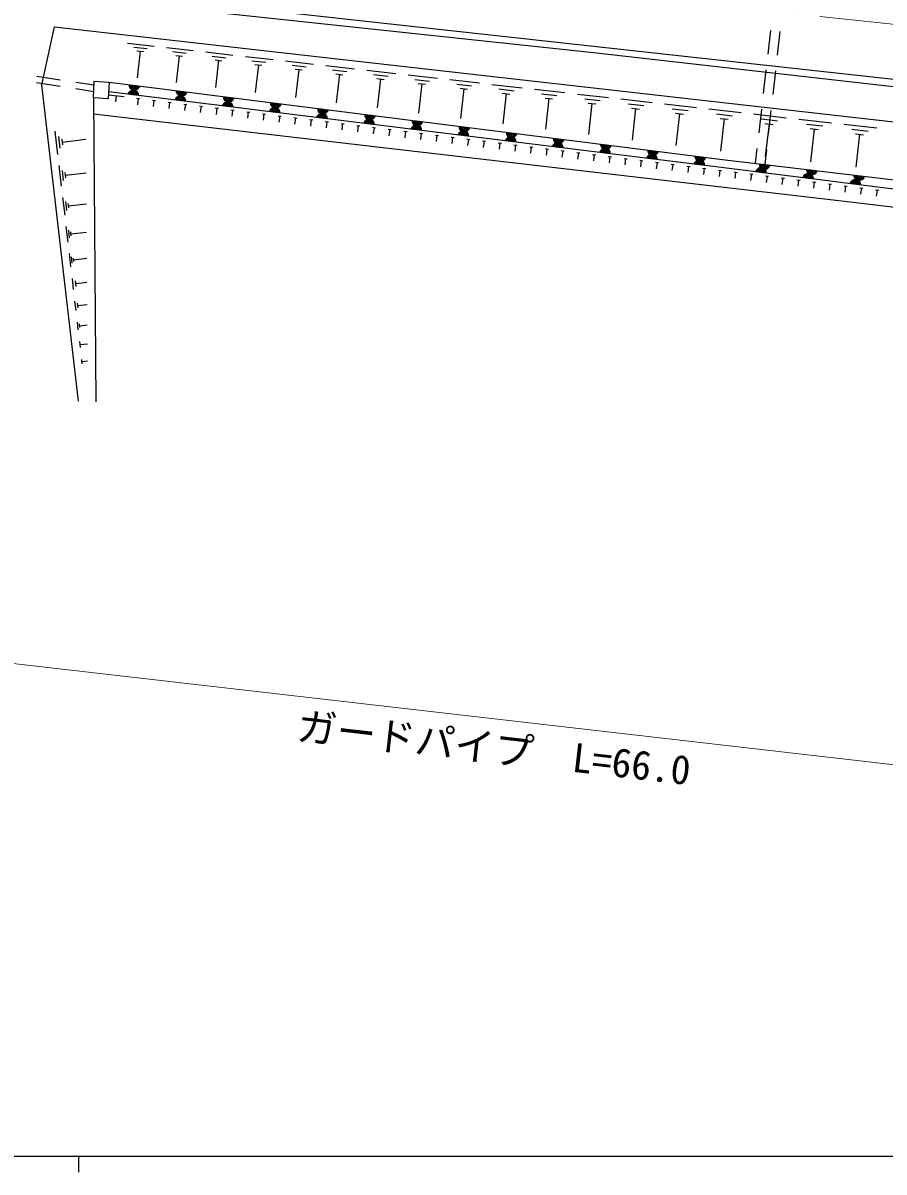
# Model space of a CAD drawing. Units: millimetres, scale not verified. Extents: x 40000 to 680000, y 20000 to 380000.
# Drawn here: x 464505 to 518858, y 204000 to 276544 of the extents above; entities that cross this region are included whole.
import ezdxf
from ezdxf.enums import TextEntityAlignment as Align

# ---------------------------------------------------------------- set-up
doc = ezdxf.new("R2010")
doc.units = ezdxf.units.MM
doc.header["$LTSCALE"] = 1000
doc.linetypes.add('CHAIN', pattern=[18.5, 12, -1.5, 3.5, -1.5])
for name, color, linetype, lineweight in [('M-BGD', 7, 'Continuous', 25), ('M-BMK', 2, 'CHAIN', 13), ('M-STR-HTXT', 7, 'Continuous', 13), ('M-TTL-BAND', 7, 'Continuous', 25)]:
    doc.layers.add(name, color=color, linetype=linetype, lineweight=lineweight)
doc.styles.add('ＭＳ ゴシック', font='')
doc.styles.get('ＭＳ ゴシック').set_extended_font_data('MS Gothic')

msp = doc.modelspace()

# ---------------------------------------------------------------- linework, layer by layer
at = {"layer": 'M-BGD'}
for p, q in [((511694, 276067), (511522, 274577)), ((512130, 274507), (512296, 275998)), ((471104, 275274), (472776, 275084)), ((471498, 275017), (472334, 274923)), ((473559, 274996), (475256, 274804)), ((471684, 274785), (472102, 274737)), ((471893, 274761), (471703, 273089)), ((473959, 274736), (474808, 274639)), ((474147, 274499), (474571, 274451)), ((474359, 274475), (474167, 272778)), ((476038, 274715), (477760, 274520)), ((476444, 274451), (477305, 274353)), ((478543, 274431), (480290, 274234)), ((476635, 274211), (477066, 274163)), ((476851, 274187), (476656, 272465)), ((478955, 274164), (479828, 274065)), ((479148, 273920), (479585, 273871)), ((479367, 273896), (479169, 272148)), ((481072, 274145), (482845, 273944)), ((481490, 273873), (482376, 273773)), ((481687, 273627), (482130, 273576)), ((481908, 273601), (481707, 271829)), ((483627, 273856), (485425, 273652)), ((484051, 273580), (484950, 273478)), ((486207, 273564), (488031, 273357)), ((511407, 273584), (511234, 272094)), ((511853, 272022), (512019, 273513)), ((465377, 273190), (466860, 272962)), ((467848, 272810), (468993, 272635)), ((484250, 273330), (484700, 273279)), ((484475, 273304), (484271, 271506)), ((486637, 273284), (487549, 273181)), ((486839, 273030), (487295, 272978)), ((487067, 273004), (486861, 271180)), ((488813, 273268), (490663, 273059)), ((489249, 272985), (490175, 272880)), ((491445, 272970), (493322, 272758)), ((466846, 272531), (465364, 272763)), ((468968, 272198), (467834, 272376)), ((489455, 272727), (489917, 272675)), ((489686, 272701), (489476, 270851)), ((491888, 272683), (492826, 272576)), ((492096, 272421), (492565, 272368)), ((492330, 272395), (492118, 270518)), ((494104, 272669), (496007, 272454)), ((494552, 272378), (495504, 272270)), ((494763, 272113), (495239, 272059)), ((495001, 272086), (494786, 270182)), ((496789, 272365), (498719, 272147)), ((497244, 272069), (498209, 271960)), ((499500, 272058), (501458, 271837)), ((468946, 271817), (469103, 252634)), ((469892, 272015), (470885, 271893)), ((470388, 271954), (470339, 271557)), ((471679, 271795), (471877, 271770)), ((471778, 271783), (471729, 271386)), ((472671, 271672), (472870, 271648)), ((472770, 271660), (472721, 271263)), ((473663, 271550), (473862, 271525)), ((473763, 271538), (473714, 271141)), ((474656, 271427), (474854, 271403)), ((474755, 271415), (474706, 271018)), ((497458, 271801), (497940, 271746)), ((497699, 271773), (497481, 269843)), ((499962, 271758), (500941, 271647)), ((500179, 271486), (500669, 271430)), ((500424, 271458), (500202, 269500)), ((502239, 271748), (504225, 271523)), ((502708, 271444), (503700, 271331)), ((505006, 271435), (507019, 271207)), ((475648, 271305), (475847, 271280)), ((475748, 271293), (475699, 270896)), ((476641, 271182), (476839, 271158)), ((476740, 271170), (476691, 270773)), ((477633, 271060), (477832, 271035)), ((477733, 271048), (477684, 270651)), ((478626, 270937), (478824, 270913)), ((478725, 270925), (478676, 270528)), ((479618, 270815), (479817, 270790)), ((479718, 270803), (479669, 270406)), ((480611, 270692), (480809, 270668)), ((480710, 270680), (480661, 270283)), ((502928, 271167), (503424, 271111)), ((503176, 271139), (502951, 269154)), ((505481, 271126), (506487, 271012)), ((505704, 270846), (506207, 270789)), ((505955, 270818), (505727, 268804)), ((507800, 271118), (509841, 270887)), ((508281, 270805), (509302, 270690)), ((510629, 270798), (512684, 270565)), ((511119, 271101), (510946, 269611)), ((511576, 269538), (511742, 271028)), ((481603, 270570), (481802, 270545)), ((481702, 270558), (481653, 270161)), ((482596, 270447), (482794, 270423)), ((482695, 270435), (482646, 270038)), ((483588, 270325), (483787, 270300)), ((483687, 270313), (483638, 269916)), ((484581, 270202), (484779, 270178)), ((484680, 270190), (484631, 269793)), ((485573, 270080), (485772, 270055)), ((485672, 270068), (485623, 269671)), ((486566, 269957), (486764, 269933)), ((486665, 269945), (486616, 269548)), ((508507, 270521), (509018, 270464)), ((508763, 270493), (508531, 268451)), ((511114, 270483), (512141, 270367)), ((511342, 270197), (511855, 270139)), ((511598, 270168), (511366, 268113)), ((513473, 270476), (515540, 270242)), ((513961, 270159), (514994, 270042)), ((514190, 269872), (514706, 269813)), ((516329, 270153), (518407, 269917)), ((466711, 268248), (466539, 269724)), ((466852, 268639), (466767, 269377)), ((467016, 268845), (466973, 269214)), ((466994, 269029), (468470, 269201)), ((487558, 269835), (487757, 269810)), ((487657, 269823), (487608, 269426)), ((488551, 269712), (488749, 269688)), ((488650, 269700), (488601, 269303)), ((489543, 269590), (489741, 269565)), ((489642, 269578), (489593, 269181)), ((490535, 269467), (490734, 269443)), ((490635, 269455), (490586, 269058)), ((491528, 269345), (491726, 269320)), ((491627, 269333), (491578, 268936)), ((492520, 269222), (492719, 269198)), ((492620, 269210), (492571, 268813)), ((514448, 269842), (514214, 267776)), ((516819, 269834), (517858, 269716)), ((517050, 269545), (517569, 269486)), ((517309, 269515), (517074, 267437)), ((493513, 269100), (493711, 269075)), ((493612, 269088), (493563, 268691)), ((494505, 268977), (494704, 268953)), ((494605, 268965), (494556, 268568)), ((495498, 268855), (495696, 268830)), ((495597, 268843), (495548, 268446)), ((496490, 268732), (496689, 268708)), ((496590, 268720), (496541, 268323)), ((497483, 268610), (497681, 268585)), ((497582, 268598), (497533, 268201)), ((498475, 268487), (498674, 268463)), ((498574, 268475), (498525, 268078)), ((510831, 268617), (510723, 267686)), ((511361, 267610), (511465, 268544)), ((499468, 268365), (499666, 268340)), ((499567, 268353), (499518, 267956)), ((500460, 268242), (500659, 268218)), ((500559, 268230), (500510, 267833)), ((501453, 268120), (501651, 268095)), ((501552, 268108), (501503, 267711)), ((502445, 267997), (502644, 267973)), ((502544, 267985), (502495, 267588)), ((503438, 267875), (503636, 267850)), ((503537, 267863), (503488, 267466)), ((504430, 267752), (504629, 267728)), ((504529, 267740), (504480, 267343)), ((466943, 266248), (466793, 267544)), ((467067, 266591), (466992, 267239)), ((467211, 266771), (467173, 267095)), ((467192, 266933), (468488, 267084)), ((505422, 267630), (505621, 267605)), ((505522, 267618), (505473, 267221)), ((506415, 267507), (506613, 267483)), ((506514, 267495), (506465, 267098)), ((507407, 267385), (507606, 267360)), ((507507, 267373), (507458, 266976)), ((508400, 267262), (508598, 267238)), ((508499, 267250), (508450, 266853)), ((509392, 267139), (509591, 267114)), ((509491, 267126), (509442, 266729)), ((510384, 267014), (510583, 266990)), ((510484, 267002), (510434, 266605)), ((511377, 266890), (511575, 266865)), ((511476, 266878), (511426, 266481)), ((512369, 266766), (512567, 266741)), ((512468, 266753), (512418, 266357)), ((513361, 266642), (513560, 266617)), ((513460, 266629), (513411, 266232)), ((514353, 266517), (514552, 266492)), ((514453, 266505), (514403, 266108)), ((515346, 266393), (515544, 266368)), ((515445, 266381), (515395, 265984)), ((516338, 266269), (516536, 266244)), ((516437, 266256), (516387, 265859)), ((467157, 264406), (467026, 265536)), ((517330, 266144), (517529, 266120)), ((517429, 266132), (517380, 265735)), ((518322, 266020), (518521, 265995)), ((518422, 266008), (518372, 265611)), ((467265, 264705), (467200, 265270)), ((467390, 264863), (467357, 265145)), ((467374, 265004), (468504, 265135)), ((467354, 262711), (467240, 263688)), ((467448, 262970), (467391, 263458)), ((467556, 263106), (467527, 263350)), ((467541, 263228), (468518, 263342)), ((467535, 261151), (467438, 261987)), ((467615, 261372), (467567, 261790)), ((467708, 261489), (467684, 261698)), ((467696, 261593), (468532, 261690)), ((467702, 259714), (467620, 260421)), ((467858, 259911), (467817, 260265)), ((467838, 260088), (468544, 260170)), ((467856, 258392), (467787, 258979)), ((467985, 258556), (467951, 258849)), ((467968, 258702), (468556, 258771)), ((467997, 257174), (467942, 257652)), ((468103, 257308), (468075, 257546)), ((468089, 257427), (468566, 257482)), ((468127, 256054), (468083, 256430)), ((468105, 256242), (468576, 256297)), ((468247, 255022), (468214, 255305)), ((468231, 255164), (468585, 255205))]:
    msp.add_line(p, q, dxfattribs=at)
for points in [[(468702, 278095), (500513, 274682), (532054, 271106), (532108, 271591), (468755, 278580)], [(469006, 272860), (469949, 272805), (469889, 271762), (468946, 271817)]]:
    msp.add_lwpolyline(points, close=True, dxfattribs=at)
for points in [[(468018, 252660), (465696, 272649), (466496, 276299)], [(466496, 276299), (531736, 268911), (541306, 264367), (555697, 259390)], [(469949, 272805), (508831, 267910), (537650, 264496), (540038, 261019), (554464, 259290)], [(554438, 258577), (539850, 260325), (537246, 263827), (508757, 267396), (469914, 272190)], [(468954, 270814), (515646, 265374), (536243, 262933), (538233, 258575)]]:
    msp.add_lwpolyline(points, dxfattribs=at)
for centre, radius, start, end in [((471464, 271944), 354, 1.76119, 164.16637), ((471538, 272660), 354, 181.62079, 344.02596), ((471464, 271944), 283, 3.98523, 161.94233), ((471538, 272660), 283, 183.84482, 341.80192), ((471464, 271944), 212, 7.73156, 158.196), ((471538, 272660), 212, 187.59115, 338.0556), ((471464, 271944), 142, 15.44329, 150.48427), ((471464, 271944), 100, 25.76095, 140.16661), ((471538, 272660), 142, 195.30288, 330.34387), ((471538, 272660), 100, 205.62054, 320.02621), ((474514, 272285), 354, 181.62079, 344.02596), ((474514, 272285), 283, 183.84482, 341.80192), ((474514, 272285), 212, 187.59115, 338.0556), ((474514, 272285), 142, 195.30288, 330.34387), ((474514, 272285), 100, 205.62054, 320.02621), ((474441, 271577), 354, 1.76119, 164.16637), ((474441, 271577), 283, 3.98523, 161.94233), ((474441, 271577), 212, 7.73156, 158.196), ((474441, 271577), 142, 15.44329, 150.48427), ((474441, 271577), 100, 25.76095, 140.16661), ((477419, 271209), 354, 1.76119, 164.16637), ((477491, 271910), 354, 181.62079, 344.02596), ((477419, 271209), 283, 3.98523, 161.94233), ((477491, 271910), 283, 183.84482, 341.80192), ((477419, 271209), 212, 7.73156, 158.196), ((477491, 271910), 212, 187.59115, 338.0556), ((477419, 271209), 142, 15.44329, 150.48427), ((477491, 271910), 142, 195.30288, 330.34387), ((477491, 271910), 100, 205.62054, 320.02621), ((480467, 271536), 354, 181.62079, 344.02596), ((480467, 271536), 283, 183.84482, 341.80192), ((480467, 271536), 212, 187.59115, 338.0556), ((480467, 271536), 142, 195.30288, 330.34387), ((480467, 271536), 100, 205.62054, 320.02621), ((477419, 271209), 100, 25.76095, 140.16661), ((480396, 270842), 354, 1.76119, 164.16637), ((480396, 270842), 283, 3.98523, 161.94233), ((480396, 270842), 212, 7.73156, 158.196), ((480396, 270842), 142, 15.44329, 150.48427), ((480396, 270842), 100, 25.76095, 140.16661), ((483374, 270474), 354, 1.76119, 164.16637), ((483444, 271161), 354, 181.62079, 344.02596), ((483374, 270474), 283, 3.98523, 161.94233), ((483444, 271161), 283, 183.84482, 341.80192), ((483374, 270474), 212, 7.73156, 158.196), ((483444, 271161), 212, 187.59115, 338.0556), ((483374, 270474), 142, 15.44329, 150.48427), ((483444, 271161), 142, 195.30288, 330.34387), ((483444, 271161), 100, 205.62054, 320.02621), ((486420, 270786), 354, 181.62079, 344.02596), ((486420, 270786), 283, 183.84482, 341.80192), ((486420, 270786), 212, 187.59115, 338.0556), ((486420, 270786), 142, 195.30288, 330.34387), ((486420, 270786), 100, 205.62054, 320.02621), ((483374, 270474), 100, 25.76095, 140.16661), ((486351, 270107), 354, 1.76119, 164.16637), ((486351, 270107), 283, 3.98523, 161.94233), ((486351, 270107), 212, 7.73156, 158.196), ((486351, 270107), 142, 15.44329, 150.48427), ((486351, 270107), 100, 25.76095, 140.16661), ((489328, 269739), 354, 1.76119, 164.16637), ((489397, 270411), 354, 181.62079, 344.02596), ((489328, 269739), 283, 3.98523, 161.94233), ((489397, 270411), 283, 183.84482, 341.80192), ((489328, 269739), 212, 7.73156, 158.196), ((489397, 270411), 212, 187.59115, 338.0556), ((489328, 269739), 142, 15.44329, 150.48427), ((489397, 270411), 142, 195.30288, 330.34387), ((489397, 270411), 100, 205.62054, 320.02621), ((492373, 270037), 354, 181.62079, 344.02596), ((492373, 270037), 283, 183.84482, 341.80192), ((492373, 270037), 212, 187.59115, 338.0556), ((492373, 270037), 142, 195.30288, 330.34387), ((492373, 270037), 100, 205.62054, 320.02621), ((489328, 269739), 100, 25.76095, 140.16661), ((492306, 269372), 354, 1.76119, 164.16637), ((492306, 269372), 283, 3.98523, 161.94233), ((492306, 269372), 212, 7.73156, 158.196), ((492306, 269372), 142, 15.44329, 150.48427), ((492306, 269372), 100, 25.76095, 140.16661), ((495283, 269004), 354, 1.76119, 164.16637), ((495350, 269662), 354, 181.62079, 344.02596), ((495283, 269004), 283, 3.98523, 161.94233), ((495350, 269662), 283, 183.84482, 341.80192), ((495283, 269004), 212, 7.73156, 158.196), ((495350, 269662), 212, 187.59115, 338.0556), ((495283, 269004), 142, 15.44329, 150.48427), ((495350, 269662), 142, 195.30288, 330.34387), ((495350, 269662), 100, 205.62054, 320.02621), ((498326, 269287), 354, 181.62079, 344.02596), ((498326, 269287), 283, 183.84482, 341.80192), ((498326, 269287), 212, 187.59115, 338.0556), ((498326, 269287), 142, 195.30288, 330.34387), ((498326, 269287), 100, 205.62054, 320.02621), ((495283, 269004), 100, 25.76095, 140.16661), ((498261, 268637), 354, 1.76119, 164.16637), ((498261, 268637), 283, 3.98523, 161.94233), ((498261, 268637), 212, 7.73156, 158.196), ((498261, 268637), 142, 15.44329, 150.48427), ((498261, 268637), 100, 25.76095, 140.16661), ((501238, 268269), 354, 1.76119, 164.16637), ((501303, 268912), 354, 181.62079, 344.02596), ((501238, 268269), 283, 3.98523, 161.94233), ((501303, 268912), 283, 183.84482, 341.80192), ((501238, 268269), 212, 7.73156, 158.196), ((501303, 268912), 212, 187.59115, 338.0556), ((501303, 268912), 142, 195.30288, 330.34387), ((501303, 268912), 100, 205.62054, 320.02621), ((504279, 268537), 354, 181.62079, 344.02596), ((504279, 268537), 283, 183.84482, 341.80192), ((504279, 268537), 212, 187.59115, 338.0556), ((504279, 268537), 142, 195.30288, 330.34387), ((504279, 268537), 100, 205.62054, 320.02621), ((501238, 268269), 142, 15.44329, 150.48427), ((501238, 268269), 100, 25.76095, 140.16661), ((504216, 267902), 354, 1.76119, 164.16637), ((504216, 267902), 283, 3.98523, 161.94233), ((504216, 267902), 212, 7.73156, 158.196), ((504216, 267902), 142, 15.44329, 150.48427), ((504216, 267902), 100, 25.76095, 140.16661), ((507193, 267534), 354, 1.76119, 164.16637), ((507256, 268163), 354, 181.62079, 344.02596), ((507193, 267534), 283, 3.98523, 161.94233), ((507256, 268163), 283, 183.84482, 341.80192), ((507193, 267534), 212, 7.73156, 158.196), ((507256, 268163), 212, 187.59115, 338.0556), ((507256, 268163), 142, 195.30288, 330.34387), ((507256, 268163), 100, 205.62054, 320.02621), ((507193, 267534), 142, 15.44329, 150.48427), ((507193, 267534), 100, 25.76095, 140.16661), ((511088, 267049), 354, 1.65771, 164.06289), ((511088, 267049), 283, 3.88175, 161.83885), ((511088, 267049), 212, 7.62807, 158.09252), ((511088, 267049), 142, 15.3398, 150.38079), ((511330, 267668), 354, 182.04218, 344.44736), ((511088, 267049), 100, 25.65746, 140.06313), ((511330, 267668), 283, 184.26622, 342.22332), ((511330, 267668), 212, 188.01255, 338.47699), ((511330, 267668), 142, 195.72427, 330.76526), ((511330, 267668), 100, 206.04194, 320.4476), ((514064, 266676), 354, 1.65771, 164.06289), ((514309, 267315), 354, 182.04218, 344.44736), ((514309, 267315), 283, 184.26622, 342.22332), ((514309, 267315), 212, 188.01255, 338.47699), ((514309, 267315), 142, 195.72427, 330.76526), ((514309, 267315), 100, 206.04194, 320.4476), ((514064, 266676), 283, 3.88175, 161.83885), ((514064, 266676), 212, 7.62807, 158.09252), ((514064, 266676), 142, 15.3398, 150.38079), ((514064, 266676), 100, 25.65746, 140.06313), ((517041, 266304), 354, 1.65771, 164.06289), ((517041, 266304), 283, 3.88175, 161.83885), ((517041, 266304), 212, 7.62807, 158.09252), ((517041, 266304), 142, 15.3398, 150.38079), ((517289, 266962), 354, 182.04218, 344.44736), ((517041, 266304), 100, 25.65746, 140.06313), ((517289, 266962), 283, 184.26622, 342.22332), ((517289, 266962), 212, 188.01255, 338.47699), ((517289, 266962), 142, 195.72427, 330.76526), ((517289, 266962), 100, 206.04194, 320.4476)]:
    msp.add_arc(centre, radius, start, end, dxfattribs=at)
at = {"layer": 'M-BMK'}
msp.add_lwpolyline([(473135, 281493), (496411, 278933), (519207, 276483), (541703, 273950), (563982, 271484), (570996, 270813)], dxfattribs=at)
at = {"layer": 'M-STR-HTXT'}
msp.add_line((461652, 236349), (527231, 228819), dxfattribs=at)
at = {"layer": 'M-TTL-BAND'}
for p, q in [((40000, 205000), (579000, 205000)), ((468000, 205000), (468000, 204000))]:
    msp.add_line(p, q, dxfattribs=at)

# ---------------------------------------------------------------- texts
at = {"layer": 'M-STR-HTXT', "style": 'ＭＳ ゴシック'}
msp.add_text('ガードパイプ  L=66.0', height=1833, rotation=353.45, dxfattribs=at).set_placement((494065, 229306), align=Align.BOTTOM_CENTER)

doc.saveas('drawing.dxf')
